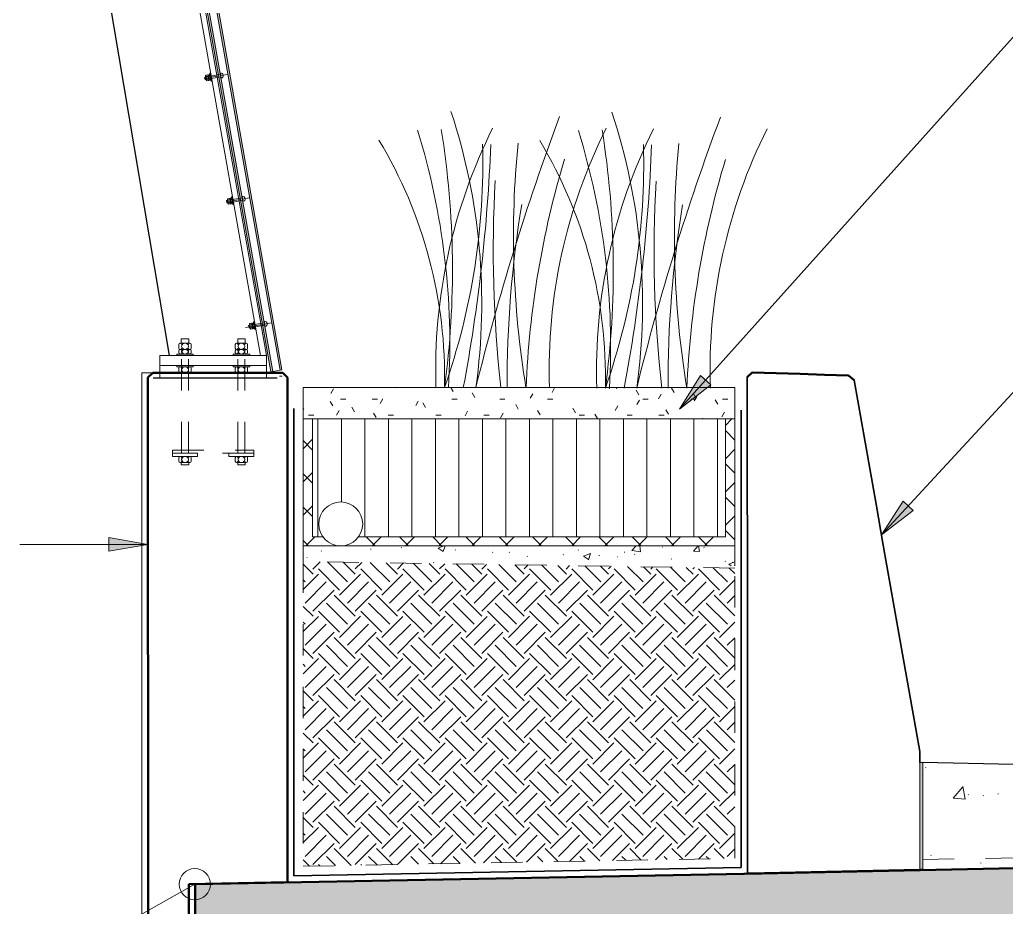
# Model space of a CAD drawing. Header units: metres. Extents: x -1215.1 to -1160.7, y 0 to 26.6.
# Drawn here: x -1213.079 to -1209.932, y 21.624 to 24.456 of the extents above; entities that cross this region are included whole.
import ezdxf

# ---------------------------------------------------------------- set-up
doc = ezdxf.new("R2010")
doc.units = ezdxf.units.M
doc.linetypes.add('JacobsDash', pattern=[0.0045, 0.003, -0.0015])
for name, color, linetype, lineweight in [('A-DETL', 7, 'Continuous', 13), ('A-DETL-GENF', 7, 'Continuous', 9), ('A-FLOR', 7, 'Continuous', 50), ('A-FLOR-HDLN', 7, 'JacobsDash', 18), ('A-FLOR-PATT', 7, 'Continuous', 50), ('A-WALL', 7, 'Continuous', 50), ('A-WALL-HDLN', 7, 'JacobsDash', 18), ('G-ANNO-TEXT', 7, 'Continuous', 9)]:
    doc.layers.add(name, color=color, linetype=linetype, lineweight=lineweight)

# ---------------------------------------------------------------- blocks, each defined once
blk = doc.blocks.new('North_Wall - North_Wall-6845343-DRG-2873122 - SECTION 1')
at = {"layer": 'A-WALL'}
for p, q in [((-1212.67, 23.3139), (-1212.655, 23.3289)), ((-1212.655, 23.3288), (-1212.67, 23.3138)), ((-1212.655, 23.3289), (-1212.24, 23.3289)), ((-1212.655, 23.3289), (-1212.655, 23.3288)), ((-1212.24, 23.3288), (-1212.655, 23.3288)), ((-1212.24, 23.3289), (-1212.225, 23.3139)), ((-1212.24, 23.3288), (-1212.24, 23.3289)), ((-1212.225, 23.3138), (-1212.24, 23.3288)), ((-1212.67, 23.3138), (-1212.67, 23.3139)), ((-1212.67, 23.3138), (-1212.6699, 21.2972)), ((-1212.225, 23.3139), (-1212.225, 23.3138)), ((-1212.2249, 21.7035), (-1212.225, 23.3138)), ((-1212.5399, 21.6972), (-1212.2249, 21.7035)), ((-1212.5399, 21.2972), (-1212.5399, 21.6972)), ((-1212.6699, 21.2973), (-1212.6699, 21.2972)), ((-1212.6699, 21.2972), (-1212.5399, 21.2972))]:
    blk.add_line(p, q, dxfattribs=at)
at = {"layer": 'A-WALL-HDLN'}
blk.add_line((-1212.655, 23.3289), (-1212.655, 23.3288), dxfattribs=at)

msp = doc.modelspace()

# ---------------------------------------------------------------- hatches: boundary and pattern name
at = {"layer": 'A-DETL-GENF', "true_color": 0xf1f1f1}
for points in [[(-1212.2778, 23.332), (-1212.2722, 23.333), (-1212.7404, 25.9888), (-1212.7461, 25.9878), (-1212.2787, 23.3372)], [(-1212.2483, 23.3372), (-1212.2426, 23.3382), (-1212.7109, 25.994), (-1212.7165, 25.993), (-1212.2722, 23.4727)]]:
    msp.add_hatch(color=7, dxfattribs=at).paths.add_polyline_path(points)
at = {"layer": 'A-DETL-GENF'}
h = msp.add_hatch(dxfattribs=at)
h.set_pattern_fill('FP_6', color=256, style=0, pattern_type=2)
h.set_pattern_definition([(0, (-1197.578, 10.849), (0.2032, 0.0508), [0.01676, -0.13564, 0.01676, -0.13564, -0.8128]), (0, (-1197.578, 10.849), (0.2032, 0.0508), [-0.3048, 0.01676, -0.28804, 0.01676, -0.13564, -0.3556]), (0, (-1197.578, 10.849), (0.2032, 0.0508), [-0.762, 0.01676, -0.08484, 0.01676, -0.23724]), (120, (-1197.502, 10.875), (-0.14559409, 0.15057636), [0.01676, -0.13564, 0.01676, -0.13564, -0.8128]), (120, (-1197.502, 10.875), (-0.14559409, 0.15057636), [-0.3048, 0.01676, -0.28804, 0.01676, -0.13564, -0.3556]), (120, (-1197.502, 10.875), (-0.14559409, 0.15057636), [-0.762, 0.01676, -0.08484, 0.01676, -0.23724]), (240, (-1197.477, 10.976), (-0.05760591, -0.20137636), [0.01676, -0.13564, 0.01676, -0.94844]), (240, (-1197.477, 10.976), (-0.05760591, -0.20137636), [-0.16916, -0.13564, 0.01676, -0.28804, -0.508]), (240, (-1197.477, 10.976), (-0.05760591, -0.20137636), [-0.6096, 0.01676, -0.13564, 0.01676, -0.33884]), (240, (-1197.477, 10.976), (-0.05760591, -0.20137636), [-0.77876, -0.08484, 0.01676, -0.23724])])
h.paths.add_polyline_path([(-1211.8383, 23.1819), (-1210.7979, 23.1819), (-1210.7979, 23.2819), (-1212.1749, 23.2819), (-1212.1749, 23.1819), (-1211.8385, 23.1819)])
h = msp.add_hatch(dxfattribs=at)
h.set_pattern_fill('FP_4', color=256, style=0, pattern_type=2)
h.set_pattern_definition([(45, (-1197.578, 10.849), (-0.053033, 0.053033), []), (135, (-1197.578, 10.849), (-0.053033, -0.053033), [])])
h.paths.add_polyline_path([(-1212.1749, 22.7768), (-1212.055, 22.7768), (-1212.0731, 22.7792), (-1212.09, 22.7862), (-1212.1045, 22.7973), (-1212.1107, 22.8054), (-1212.1449, 22.8054), (-1212.1449, 23.1819), (-1212.1749, 23.1819), (-1212.1749, 22.8054)])
h.paths.add_polyline_path([(-1210.8179, 22.7768), (-1210.7979, 22.7768), (-1210.7979, 23.1819), (-1210.8279, 23.1819), (-1210.8279, 22.8054), (-1211.9993, 22.8054), (-1212.0055, 22.7973), (-1212.02, 22.7862), (-1212.0368, 22.7792), (-1212.055, 22.7768), (-1211.9943, 22.7768)])
h = msp.add_hatch(dxfattribs=at)
h.set_pattern_fill('FP_1', color=256, style=0, pattern_type=2)
h.set_pattern_definition([(90, (-1197.578, 10.849), (-0.075, 5e-18), [])])
h.paths.add_polyline_path([(-1210.8279, 22.8059), (-1210.8279, 23.1819), (-1212.1449, 23.1819), (-1212.1444, 22.8059), (-1212.111, 22.8059), (-1212.1156, 22.8118), (-1212.1226, 22.8287), (-1212.125, 22.8468), (-1212.1226, 22.8649), (-1212.1156, 22.8818), (-1212.1045, 22.8963), (-1212.09, 22.9075), (-1212.0731, 22.9144), (-1212.055, 22.9168), (-1212.0368, 22.9144), (-1212.02, 22.9075), (-1212.0055, 22.8963), (-1211.9943, 22.8818), (-1211.9873, 22.8649), (-1211.985, 22.8468), (-1211.9873, 22.8287), (-1211.9943, 22.8118), (-1211.9989, 22.8059), (-1211.9725, 22.8059)])
h = msp.add_hatch(dxfattribs=at)
h.set_pattern_fill('FP_7', color=256, style=0, pattern_type=2)
h.set_pattern_definition([(50, (-1197.578, 10.849), (0.2313721, -0.0202379), [0.02419, -0.26613]), (355, (-1197.578, 10.849), (-0.0447625, 0.2426446), [0.01935, -0.2129]), (100.451, (-1197.559, 10.848), (0.1866137, 0.2224002), [0.02056, -0.22617]), (46.184, (-1197.578, 10.914), (0.344272, -0.0533906), [0.03629, -0.39919]), (96.636, (-1197.55, 10.91), (0.3014963, 0.3142366), [0.03084, -0.33926]), (351.184, (-1197.578, 10.914), (0.301502, 0.314234), [0.02903, -0.31935]), (21, (-1197.546, 10.898), (0.192551, -0.1298719), [0.02419, -0.26613]), (326, (-1197.546, 10.898), (0.0784863, 0.233923), [0.01935, -0.2129]), (71.451, (-1197.53, 10.887), (0.2710378, 0.1040435), [0.02056, -0.22617]), (37.5, (-1197.578, 10.849), (0.0039173, 0.10738557), [0.00168, -0.20865, 0.00168, -0.21445, -0.21371]), (37.5, (-1197.578, 10.849), (0.0039173, 0.10738557), [-0.42645, 0.00168, -0.21203]), (7.5, (-1197.578, 10.849), (0.0848598, 0.12722485), [0.00168, -0.12155, 0.00168, -0.20381, -0.08145]), (7.5, (-1197.578, 10.849), (0.0848598, 0.12722485), [-0.32871, 0.00168, -0.07978]), (327.5, (-1197.65, 10.849), (0.1722007, -0.00727228), [0.00168, -0.07897, 0.00168, -0.24994, -0.33387]), (327.5, (-1197.65, 10.849), (0.1722007, -0.00727228), [-0.33226, 0.00168, -0.33219]), (317.5, (-1197.683, 10.849), (0.1881195, 0.0322922), [0.00168, -0.10316, 0.00168, -0.16542, -0.2371]), (317.5, (-1197.683, 10.849), (0.1881195, 0.0322922), [-0.27193, 0.00168, -0.23542])])
h.paths.add_polyline_path([(-1210.7979, 22.7128), (-1210.7979, 22.7768), (-1212.1749, 22.7768), (-1212.1749, 22.7268), (-1210.8116, 22.713)])
h = msp.add_hatch(dxfattribs=at)
h.set_pattern_fill('FP_3', color=256, style=0, pattern_type=2)
h.set_pattern_definition([(315, (-1197.578, 10.849), (0.13470384, 0), [0.09525, -0.09525]), (315, (-1197.553, 10.875), (0.13470384, 0), [0.09525, -0.09525]), (315, (-1197.528, 10.9), (0.13470384, 0), [0.09525, -0.09525]), (45, (-1197.511, 10.9), (0, 0.13470384), [0.09525, -0.09525]), (45, (-1197.486, 10.875), (0, 0.13470384), [0.09525, -0.09525]), (45, (-1197.461, 10.849), (0, 0.13470384), [0.09525, -0.09525])])
h.paths.add_polyline_path([(-1212.1749, 21.7545), (-1210.7979, 21.7798), (-1210.7979, 22.7057), (-1212.1749, 22.7268), (-1212.1749, 22.2787)])
msp.add_hatch(color=256, dxfattribs=at).paths.add_polyline_path([(-1210.2076, 21.745), (-1210.1976, 21.745), (-1210.1976, 22.0855), (-1210.2076, 22.0855), (-1210.2076, 21.7938)])
h = msp.add_hatch(dxfattribs=at)
h.set_pattern_fill('FP_2', color=256, style=0, pattern_type=2)
h.set_pattern_definition([(50, (-1197.578, 10.849), (0.462752, -0.040482), [0.04839, -0.53226]), (355, (-1197.578, 10.849), (-0.089515, 0.485288), [0.03871, -0.42581]), (100.451, (-1197.54, 10.846), (0.373239, 0.444792), [0.04112, -0.45235]), (46.184, (-1197.578, 10.979), (0.688537, -0.106788), [0.07258, -0.79839]), (96.636, (-1197.521, 10.97), (0.603004, 0.628464), [0.06168, -0.67852]), (351.184, (-1197.578, 10.979), (0.603003, 0.628458), [0.05806, -0.63871]), (21, (-1197.514, 10.946), (0.385096, -0.259757), [0.04839, -0.53226]), (326, (-1197.514, 10.946), (0.156981, 0.46784), [0.03871, -0.42581]), (71.451, (-1197.482, 10.925), (0.542082, 0.208074), [0.04112, -0.45235]), (37.5, (-1197.578, 10.849), (0.0078486, 0.2147693), [0.00168, -0.41897, 0.00168, -0.43058, -0.42742]), (37.5, (-1197.578, 10.849), (0.0078486, 0.2147693), [-0.8529, 0.00168, -0.42574]), (7.5, (-1197.578, 10.849), (0.1697183, 0.2544596), [0.00168, -0.24477, 0.00168, -0.40929, -0.1629]), (7.5, (-1197.578, 10.849), (0.1697183, 0.2544596), [-0.65742, 0.00168, -0.16123]), (327.5, (-1197.722, 10.849), (0.344396, -0.014553), [0.00168, -0.15961, 0.00168, -0.50155, -0.66774]), (327.5, (-1197.722, 10.849), (0.344396, -0.014553), [-0.66451, 0.00168, -0.66606]), (317.5, (-1197.787, 10.849), (0.376253, 0.064585), [0.00168, -0.208, 0.00168, -0.33252, -0.47419]), (317.5, (-1197.787, 10.849), (0.376253, 0.064585), [-0.54387, 0.00168, -0.47252])])
h.paths.add_polyline_path([(-1210.2076, 21.7418), (-1207.2053, 21.8033), (-1207.2049, 22.0122), (-1207.204, 22.0157), (-1207.2014, 22.0212), (-1207.2001, 22.0233), (-1207.4896, 22.0293), (-1210.1976, 22.0852), (-1210.1976, 21.745), (-1210.2076, 21.745), (-1210.2076, 21.7419)])
h.paths.add_polyline_path([(-1207.1953, 21.8036), (-1207.195, 21.804), (-1207.1944, 22.0121), (-1207.1924, 22.0163), (-1207.19, 22.0191), (-1207.1868, 22.0212), (-1207.1832, 22.0225), (-1207.1864, 22.0215), (-1207.1878, 22.0209), (-1207.1916, 22.0177), (-1207.1933, 22.0154), (-1207.1949, 22.0111), (-1207.1953, 22.0081), (-1207.1953, 21.8039)])
at = {"layer": 'A-FLOR-PATT', "true_color": 0xc0c0c0}
msp.add_hatch(color=9, dxfattribs=at).paths.add_polyline_path([(-1212.52, 21.4972), (-1210.711, 21.5315), (-1201.9529, 21.7107), (-1196.267, 21.825), (-1184.2354, 21.585), (-1182.52, 21.551), (-1182.52, 21.751), (-1184.7952, 21.7957), (-1184.8052, 21.796), (-1190.8794, 21.9172), (-1196.267, 22.025), (-1204.1676, 21.8656), (-1210.8116, 21.7296), (-1212.52, 21.6972)])
at = {"layer": 'G-ANNO-TEXT'}
for points in [[(-1210.9739, 23.2126), (-1210.8741, 23.291), (-1210.9069, 23.3204)], [(-1210.3296, 22.8123), (-1210.2285, 22.8892), (-1210.2609, 22.9191)], [(-1212.6702, 22.7814), (-1212.7952, 22.8035), (-1212.7952, 22.7594)]]:
    msp.add_hatch(color=256, dxfattribs=at).paths.add_polyline_path(points)

# ---------------------------------------------------------------- linework, layer by layer
at = {"layer": 'A-DETL', "color": 252, "lineweight": 18, "true_color": 0x888888}
for p, q in [((-1212.3106, 23.3843), (-1212.8264, 26.3094)), ((-1212.2923, 23.3843), (-1212.8087, 26.3125)), ((-1212.6025, 23.3843), (-1212.6047, 23.3968)), ((-1212.6318, 23.3843), (-1212.2923, 23.3843)), ((-1212.6318, 23.3523), (-1212.6318, 23.3843)), ((-1212.2918, 23.3843), (-1212.2918, 23.3523)), ((-1212.6318, 23.3123), (-1212.6318, 23.3523)), ((-1212.6318, 23.3523), (-1212.2918, 23.3523)), ((-1212.2918, 23.3523), (-1212.6181, 23.3523)), ((-1212.2918, 23.3523), (-1212.2918, 23.3123))]:
    msp.add_line(p, q, dxfattribs=at)
at = {"layer": 'A-DETL', "color": 252, "lineweight": 25, "true_color": 0x888888}
for p, q in [((-1213.0735, 26.175), (-1212.6025, 23.3843)), ((-1212.2581, 23.3123), (-1212.6531, 23.3123))]:
    msp.add_line(p, q, dxfattribs=at)
at = {"layer": 'A-DETL', "color": 252, "lineweight": 9, "true_color": 0x888888}
for p, q in [((-1212.7461, 25.9878), (-1212.2778, 23.332)), ((-1212.2722, 23.333), (-1212.7404, 25.9888)), ((-1212.7165, 25.993), (-1212.2483, 23.3372)), ((-1212.2426, 23.3382), (-1212.7109, 25.994)), ((-1212.4904, 24.268), (-1212.4443, 24.2762)), ((-1212.4838, 24.2625), (-1212.4862, 24.2761)), ((-1212.4838, 24.2625), (-1212.4862, 24.2761)), ((-1212.4838, 24.2625), (-1212.4862, 24.2761)), ((-1212.4797, 24.2793), (-1212.4846, 24.2784)), ((-1212.479, 24.2754), (-1212.4839, 24.2745)), ((-1212.475, 24.2641), (-1212.4774, 24.2777)), ((-1212.475, 24.2641), (-1212.4774, 24.2777)), ((-1212.475, 24.2641), (-1212.4774, 24.2777)), ((-1212.4744, 24.2802), (-1212.4758, 24.28)), ((-1212.4751, 24.2761), (-1212.4737, 24.2763)), ((-1212.4711, 24.2845), (-1212.4731, 24.2841)), ((-1212.4731, 24.2841), (-1212.4687, 24.2595)), ((-1212.4668, 24.2599), (-1212.4711, 24.2845)), ((-1212.4386, 24.2771), (-1212.4165, 24.2811)), ((-1212.4773, 24.2657), (-1212.4822, 24.2648)), ((-1212.4766, 24.2618), (-1212.4815, 24.2609)), ((-1212.4734, 24.2664), (-1212.472, 24.2666)), ((-1212.4713, 24.2627), (-1212.4727, 24.2625)), ((-1212.4687, 24.2595), (-1212.4668, 24.2599)), ((-1212.4209, 23.8741), (-1212.3748, 23.8822)), ((-1212.4144, 23.8686), (-1212.4168, 23.8822)), ((-1212.4144, 23.8686), (-1212.4168, 23.8822)), ((-1212.4144, 23.8686), (-1212.4168, 23.8822)), ((-1212.4103, 23.8854), (-1212.4151, 23.8845)), ((-1212.4096, 23.8814), (-1212.4144, 23.8806)), ((-1212.4079, 23.8718), (-1212.4127, 23.8709)), ((-1212.4072, 23.8678), (-1212.412, 23.867)), ((-1212.4056, 23.8702), (-1212.408, 23.8838)), ((-1212.4056, 23.8702), (-1212.408, 23.8838)), ((-1212.4056, 23.8702), (-1212.408, 23.8838)), ((-1212.405, 23.8863), (-1212.4063, 23.8861)), ((-1212.4056, 23.8821), (-1212.4043, 23.8824)), ((-1212.4039, 23.8725), (-1212.4026, 23.8727)), ((-1212.4017, 23.8906), (-1212.4036, 23.8902)), ((-1212.4036, 23.8902), (-1212.3993, 23.8656)), ((-1212.4019, 23.8688), (-1212.4032, 23.8685)), ((-1212.3973, 23.8659), (-1212.4017, 23.8906)), ((-1212.3993, 23.8656), (-1212.3973, 23.8659)), ((-1212.3692, 23.8832), (-1212.347, 23.8871)), ((-1212.3593, 23.474), (-1212.2756, 23.4888)), ((-1212.3441, 23.4701), (-1212.3465, 23.4837)), ((-1212.3441, 23.4701), (-1212.3465, 23.4837)), ((-1212.3441, 23.4701), (-1212.3465, 23.4837)), ((-1212.34, 23.4869), (-1212.3448, 23.486)), ((-1212.3393, 23.4829), (-1212.3441, 23.4821)), ((-1212.3353, 23.4717), (-1212.3377, 23.4853)), ((-1212.3353, 23.4717), (-1212.3377, 23.4853)), ((-1212.3353, 23.4717), (-1212.3377, 23.4853)), ((-1212.3347, 23.4878), (-1212.336, 23.4876)), ((-1212.3354, 23.4836), (-1212.334, 23.4839)), ((-1212.3314, 23.4921), (-1212.3333, 23.4917)), ((-1212.3333, 23.4917), (-1212.329, 23.4671)), ((-1212.327, 23.4674), (-1212.3314, 23.4921)), ((-1212.3376, 23.4733), (-1212.3424, 23.4724)), ((-1212.3369, 23.4693), (-1212.3418, 23.4685)), ((-1212.3336, 23.474), (-1212.3323, 23.4742)), ((-1212.3316, 23.4703), (-1212.333, 23.47)), ((-1212.329, 23.4671), (-1212.327, 23.4674)), ((-1212.2778, 23.332), (-1212.2722, 23.333)), ((-1212.2483, 23.3372), (-1212.2426, 23.3382)), ((-1212.2507, 23.3182), (-1212.2419, 23.3179))]:
    msp.add_line(p, q, dxfattribs=at)
at = {"layer": 'A-DETL', "color": 252, "linetype": 'JacobsDash', "true_color": 0x888888}
for p, q in [((-1212.4886, 24.2724), (-1212.4857, 24.2729)), ((-1212.4696, 24.2758), (-1212.4382, 24.2813)), ((-1212.4682, 24.2679), (-1212.4368, 24.2734)), ((-1212.4872, 24.2645), (-1212.4843, 24.265)), ((-1212.4191, 23.8785), (-1212.4162, 23.879)), ((-1212.4178, 23.8706), (-1212.4148, 23.8711)), ((-1212.4001, 23.8818), (-1212.3687, 23.8874)), ((-1212.3987, 23.8739), (-1212.3673, 23.8795)), ((-1212.3298, 23.4833), (-1212.2984, 23.4889)), ((-1212.3489, 23.48), (-1212.3459, 23.4805)), ((-1212.3475, 23.4721), (-1212.3445, 23.4726)), ((-1212.3284, 23.4754), (-1212.297, 23.481)), ((-1212.563, 23.0723), (-1212.563, 23.3843)), ((-1212.5405, 23.0723), (-1212.5405, 23.3843)), ((-1212.383, 23.0723), (-1212.383, 23.3843)), ((-1212.3605, 23.0723), (-1212.3605, 23.3843)), ((-1212.5918, 23.0823), (-1212.3318, 23.0823)), ((-1212.5918, 23.0723), (-1212.5918, 23.0823)), ((-1212.3318, 23.0723), (-1212.3318, 23.0823)), ((-1212.3318, 23.0723), (-1212.5918, 23.0723))]:
    msp.add_line(p, q, dxfattribs=at)
at = {"layer": 'A-DETL', "color": 252, "true_color": 0x888888}
for p, q in [((-1212.4886, 24.2724), (-1212.4872, 24.2645)), ((-1212.4389, 24.2852), (-1212.4361, 24.2695)), ((-1212.3694, 23.8913), (-1212.3666, 23.8756)), ((-1212.4191, 23.8785), (-1212.4178, 23.8706)), ((-1212.2991, 23.4928), (-1212.2963, 23.4771)), ((-1212.3489, 23.48), (-1212.3475, 23.4721)), ((-1212.5715, 23.419), (-1212.5715, 23.408)), ((-1212.5365, 23.4234), (-1212.5671, 23.4234)), ((-1212.5398, 23.4372), (-1212.5638, 23.4372)), ((-1212.5638, 23.4372), (-1212.5638, 23.4234)), ((-1212.5398, 23.4372), (-1212.5398, 23.4234)), ((-1212.5321, 23.419), (-1212.5321, 23.408)), ((-1212.3915, 23.419), (-1212.3915, 23.408)), ((-1212.3871, 23.4234), (-1212.3565, 23.4234)), ((-1212.3838, 23.4372), (-1212.3598, 23.4372)), ((-1212.3838, 23.4372), (-1212.3838, 23.4234)), ((-1212.3598, 23.4372), (-1212.3598, 23.4234)), ((-1212.3521, 23.419), (-1212.3521, 23.408)), ((-1212.578, 23.3843), (-1212.578, 23.3883)), ((-1212.578, 23.3883), (-1212.5255, 23.3883)), ((-1212.5715, 23.3992), (-1212.5715, 23.3932)), ((-1212.5365, 23.4036), (-1212.5671, 23.4036)), ((-1212.5365, 23.4036), (-1212.5671, 23.4036)), ((-1212.5365, 23.3888), (-1212.5671, 23.3888)), ((-1212.5627, 23.4145), (-1212.5627, 23.4125)), ((-1212.5627, 23.3947), (-1212.5627, 23.3977)), ((-1212.5409, 23.4145), (-1212.5409, 23.4125)), ((-1212.5409, 23.3947), (-1212.5409, 23.3977)), ((-1212.5321, 23.3992), (-1212.5321, 23.3932)), ((-1212.5255, 23.3883), (-1212.5255, 23.3843)), ((-1212.398, 23.3883), (-1212.398, 23.3843)), ((-1212.3455, 23.3883), (-1212.398, 23.3883)), ((-1212.3915, 23.3992), (-1212.3915, 23.3932)), ((-1212.3871, 23.4036), (-1212.3565, 23.4036)), ((-1212.3871, 23.4036), (-1212.3565, 23.4036)), ((-1212.3871, 23.3888), (-1212.3565, 23.3888)), ((-1212.3827, 23.4145), (-1212.3827, 23.4125)), ((-1212.3827, 23.3947), (-1212.3827, 23.3977)), ((-1212.3609, 23.4145), (-1212.3609, 23.4125)), ((-1212.3609, 23.3947), (-1212.3609, 23.3977)), ((-1212.3521, 23.3992), (-1212.3521, 23.3932)), ((-1212.3455, 23.3843), (-1212.3455, 23.3883)), ((-1212.5255, 23.3843), (-1212.578, 23.3843)), ((-1212.398, 23.3843), (-1212.3455, 23.3843)), ((-1212.5255, 23.3523), (-1212.578, 23.3523)), ((-1212.578, 23.3523), (-1212.578, 23.3484)), ((-1212.578, 23.3484), (-1212.5255, 23.3484)), ((-1212.5715, 23.3439), (-1212.5715, 23.333)), ((-1212.5365, 23.3484), (-1212.5671, 23.3484)), ((-1212.5365, 23.3286), (-1212.5671, 23.3286)), ((-1212.5365, 23.3286), (-1212.5671, 23.3286)), ((-1212.5627, 23.3394), (-1212.5627, 23.3375)), ((-1212.5409, 23.3394), (-1212.5409, 23.3375)), ((-1212.5321, 23.3439), (-1212.5321, 23.333)), ((-1212.5255, 23.3484), (-1212.5255, 23.3523)), ((-1212.398, 23.3484), (-1212.398, 23.3523)), ((-1212.398, 23.3523), (-1212.3455, 23.3523)), ((-1212.3455, 23.3484), (-1212.398, 23.3484)), ((-1212.3915, 23.3439), (-1212.3915, 23.333)), ((-1212.3871, 23.3484), (-1212.3565, 23.3484)), ((-1212.3871, 23.3286), (-1212.3565, 23.3286)), ((-1212.3871, 23.3286), (-1212.3565, 23.3286)), ((-1212.3827, 23.3394), (-1212.3827, 23.3375)), ((-1212.3609, 23.3394), (-1212.3609, 23.3375)), ((-1212.3521, 23.3439), (-1212.3521, 23.333)), ((-1212.3455, 23.3523), (-1212.3455, 23.3484)), ((-1212.5118, 23.0723), (-1212.5918, 23.0723)), ((-1212.5918, 23.0723), (-1212.5918, 23.0623)), ((-1212.5918, 23.0623), (-1212.5118, 23.0623)), ((-1212.5715, 23.0579), (-1212.5715, 23.047)), ((-1212.5365, 23.0623), (-1212.5671, 23.0623)), ((-1212.5365, 23.0425), (-1212.5671, 23.0425)), ((-1212.5365, 23.0425), (-1212.5671, 23.0425)), ((-1212.5638, 23.0349), (-1212.5638, 23.0425)), ((-1212.5627, 23.0534), (-1212.5627, 23.0514)), ((-1212.5409, 23.0534), (-1212.5409, 23.0514)), ((-1212.5398, 23.0349), (-1212.5398, 23.0425)), ((-1212.5321, 23.0579), (-1212.5321, 23.047)), ((-1212.5118, 23.0623), (-1212.5118, 23.0723)), ((-1212.4118, 23.0623), (-1212.4118, 23.0723)), ((-1212.4118, 23.0723), (-1212.3318, 23.0723)), ((-1212.3318, 23.0623), (-1212.4118, 23.0623)), ((-1212.3915, 23.0579), (-1212.3915, 23.047)), ((-1212.3871, 23.0623), (-1212.3565, 23.0623)), ((-1212.3871, 23.0425), (-1212.3565, 23.0425)), ((-1212.3871, 23.0425), (-1212.3565, 23.0425)), ((-1212.3838, 23.0349), (-1212.3838, 23.0425)), ((-1212.3827, 23.0534), (-1212.3827, 23.0514)), ((-1212.3609, 23.0534), (-1212.3609, 23.0514)), ((-1212.3598, 23.0349), (-1212.3598, 23.0425)), ((-1212.3521, 23.0579), (-1212.3521, 23.047)), ((-1212.3318, 23.0723), (-1212.3318, 23.0623)), ((-1212.5398, 23.0349), (-1212.5638, 23.0349)), ((-1212.3838, 23.0349), (-1212.3598, 23.0349))]:
    msp.add_line(p, q, dxfattribs=at)
at = {"layer": 'A-DETL', "color": 8, "lineweight": 18, "true_color": 0x808080}
for p in [(-1212.6899, 21.2972), (-1212.655, 23.3289)]:
    msp.add_line(p, (-1212.69, 23.3289), dxfattribs=at)
at = {"layer": 'A-DETL', "color": 252, "linetype": 'JacobsDash', "lineweight": 9, "true_color": 0x888888}
msp.add_line((-1212.2722, 23.333), (-1212.2483, 23.3372), dxfattribs=at)
at = {"layer": 'A-DETL', "lineweight": 18}
for p, q in [((-1210.7979, 23.2819), (-1212.1749, 23.2819)), ((-1212.1749, 23.2819), (-1212.1749, 23.1819)), ((-1211.622, 23.2819), (-1210.7979, 23.2819)), ((-1210.7979, 23.1819), (-1210.7979, 23.2819)), ((-1210.7979, 23.1819), (-1210.7979, 23.2819)), ((-1212.1749, 22.7768), (-1212.1749, 23.1819)), ((-1212.1749, 23.1819), (-1212.1449, 23.1819)), ((-1212.1749, 23.1819), (-1210.7979, 23.1819)), ((-1210.8279, 23.1819), (-1212.1449, 23.1819)), ((-1212.1449, 23.1819), (-1212.1449, 22.8054)), ((-1210.8279, 23.1819), (-1211.502, 23.1819)), ((-1210.8279, 22.8054), (-1210.8279, 23.1819)), ((-1210.8279, 23.1819), (-1210.7979, 23.1819)), ((-1210.7979, 23.1819), (-1210.7979, 22.7768)), ((-1212.1449, 22.8059), (-1212.111, 22.8059)), ((-1212.1449, 22.8054), (-1212.1107, 22.8054)), ((-1211.9993, 22.8054), (-1210.8279, 22.8054)), ((-1211.9989, 22.8059), (-1210.8278, 22.8059)), ((-1210.7979, 22.7768), (-1212.1749, 22.7768)), ((-1210.7979, 22.7768), (-1212.1749, 22.7768)), ((-1212.1749, 22.7768), (-1212.1749, 22.7268)), ((-1210.7979, 22.7128), (-1210.7979, 22.7768)), ((-1210.1976, 22.0855), (-1210.2076, 22.0855)), ((-1210.2076, 22.0855), (-1210.2076, 21.745)), ((-1210.1976, 21.745), (-1210.1976, 22.0855)), ((-1210.2076, 21.745), (-1210.1976, 21.745))]:
    msp.add_line(p, q, dxfattribs=at)
at = {"layer": 'A-DETL', "color": 5, "lineweight": 35, "true_color": 0x0000ff}
for p, q in [((-1212.2049, 23.2149), (-1212.2049, 21.724)), ((-1210.7779, 21.7502), (-1210.7779, 23.2102)), ((-1212.2049, 21.724), (-1210.7779, 21.7502))]:
    msp.add_line(p, q, dxfattribs=at)
at = {"layer": 'A-DETL', "linetype": 'JacobsDash', "lineweight": 18}
for p, q in [((-1210.7979, 22.7057), (-1212.1749, 22.7268)), ((-1212.1749, 22.7268), (-1212.1749, 21.7545)), ((-1210.7979, 21.7798), (-1210.7979, 22.7057)), ((-1210.1976, 21.7758), (-1207.2053, 21.8326)), ((-1212.1749, 21.7545), (-1210.7979, 21.7798))]:
    msp.add_line(p, q, dxfattribs=at)
at = {"layer": 'A-DETL', "lineweight": 25}
for p, q in [((-1207.2001, 22.0233), (-1210.1976, 22.0853)), ((-1210.2076, 21.7417), (-1207.2053, 21.8033)), ((-1210.2076, 21.745), (-1210.2076, 21.7417))]:
    msp.add_line(p, q, dxfattribs=at)
at = {"layer": 'A-DETL', "color": 143, "lineweight": 18, "true_color": 0x78aac8}
msp.add_circle((-1212.055, 22.8468), 0.07, dxfattribs=at)
at = {"layer": 'A-DETL', "color": 252, "lineweight": 9, "true_color": 0x888888}
for centre, radius, start, end in [((-1212.4842, 24.2765), 0.002, 100, 280), ((-1212.4801, 24.2702), 0.005, 111.3556, 268.6444), ((-1212.4811, 24.27), 0.005, 291.3556, 88.6444), ((-1212.4794, 24.2773), 0.002, 280, 100), ((-1212.4755, 24.278), 0.002, 100, 280), ((-1212.4693, 24.2721), 0.00701, 145.6104, 234.3896), ((-1212.4741, 24.2783), 0.002, 280, 100), ((-1212.4778, 24.2706), 0.00701, 325.6104, 54.3896), ((-1212.4819, 24.2629), 0.002, 100, 280), ((-1212.477, 24.2637), 0.002, 280, 100), ((-1212.4731, 24.2644), 0.002, 100, 280), ((-1212.4717, 24.2647), 0.002, 280, 100), ((-1212.4148, 23.8825), 0.002, 100, 280), ((-1212.4106, 23.8763), 0.005, 111.3556, 268.6444), ((-1212.4124, 23.869), 0.002, 100, 280), ((-1212.4117, 23.8761), 0.005, 291.3556, 88.6444), ((-1212.4099, 23.8834), 0.002, 280, 100), ((-1212.406, 23.8841), 0.002, 100, 280), ((-1212.4075, 23.8698), 0.002, 280, 100), ((-1212.3999, 23.8782), 0.00701, 145.6104, 234.3896), ((-1212.4036, 23.8705), 0.002, 100, 280), ((-1212.4046, 23.8843), 0.002, 280, 100), ((-1212.4084, 23.8767), 0.00701, 325.6104, 54.3896), ((-1212.4022, 23.8707), 0.002, 280, 100), ((-1212.3445, 23.484), 0.002, 100, 280), ((-1212.3403, 23.4778), 0.005, 111.3556, 268.6444), ((-1212.3414, 23.4776), 0.005, 291.3556, 88.6444), ((-1212.3396, 23.4849), 0.002, 280, 100), ((-1212.3357, 23.4856), 0.002, 100, 280), ((-1212.3296, 23.4797), 0.00701, 145.6104, 234.3896), ((-1212.3343, 23.4858), 0.002, 280, 100), ((-1212.3381, 23.4782), 0.00701, 325.6104, 54.3896), ((-1212.3421, 23.4705), 0.002, 100, 280), ((-1212.3372, 23.4713), 0.002, 280, 100), ((-1212.3333, 23.472), 0.002, 100, 280), ((-1212.3319, 23.4722), 0.002, 280, 100)]:
    msp.add_arc(centre, radius, start, end, dxfattribs=at)
at = {"layer": 'A-DETL', "color": 252, "true_color": 0x888888}
for centre, radius, start, end in [((-1212.4376, 24.2773), 0.008, 280.6037, 99.4545), ((-1212.3681, 23.8834), 0.008, 280.6037, 99.4545), ((-1212.2978, 23.4849), 0.008, 280.6037, 99.4545), ((-1212.5671, 23.419), 0.00443, 0, 180), ((-1212.5518, 23.4123), 0.0111, 11.3556, 168.6444), ((-1212.5365, 23.419), 0.00443, 0, 180), ((-1212.3871, 23.419), 0.00443, 360, 180), ((-1212.3718, 23.4123), 0.0111, 11.3556, 168.6444), ((-1212.3565, 23.419), 0.00443, 0, 180), ((-1212.5671, 23.408), 0.00443, 180, 360), ((-1212.5671, 23.3992), 0.00443, 0, 180), ((-1212.5671, 23.3932), 0.00443, 180, 0), ((-1212.5518, 23.4147), 0.0111, 191.3556, 348.6444), ((-1212.5518, 23.3925), 0.0111, 11.3556, 168.6444), ((-1212.5518, 23.3999), 0.0111, 191.3556, 348.6444), ((-1212.5365, 23.408), 0.00443, 180, 360), ((-1212.5365, 23.3992), 0.00443, 0, 180), ((-1212.5365, 23.3932), 0.00443, 180, 0), ((-1212.3871, 23.408), 0.00443, 180, 360), ((-1212.3871, 23.3992), 0.00443, 360, 180), ((-1212.3871, 23.3932), 0.00443, 180, 0), ((-1212.3718, 23.4147), 0.0111, 191.3556, 348.6444), ((-1212.3718, 23.3925), 0.0111, 11.3556, 168.6444), ((-1212.3718, 23.3999), 0.0111, 191.3556, 348.6444), ((-1212.3565, 23.408), 0.00443, 180, 0), ((-1212.3565, 23.3992), 0.00443, 0, 180), ((-1212.3565, 23.3932), 0.00443, 180, 0), ((-1212.5671, 23.3439), 0.00443, 0, 180), ((-1212.5671, 23.333), 0.00443, 180, 360), ((-1212.5518, 23.3373), 0.0111, 11.3556, 168.6444), ((-1212.5518, 23.3396), 0.0111, 191.3556, 348.6444), ((-1212.5365, 23.3439), 0.00443, 0, 180), ((-1212.5365, 23.333), 0.00443, 180, 360), ((-1212.3871, 23.3439), 0.00443, 360, 180), ((-1212.3871, 23.333), 0.00443, 180, 360), ((-1212.3718, 23.3373), 0.0111, 11.3556, 168.6444), ((-1212.3718, 23.3396), 0.0111, 191.3556, 348.6444), ((-1212.3565, 23.3439), 0.00443, 0, 180), ((-1212.3565, 23.333), 0.00443, 180, 0), ((-1212.5671, 23.0579), 0.00443, 0, 180), ((-1212.5671, 23.047), 0.00443, 180, 360), ((-1212.5518, 23.0512), 0.0111, 11.3556, 168.6444), ((-1212.5518, 23.0536), 0.0111, 191.3556, 348.6444), ((-1212.5365, 23.0579), 0.00443, 0, 180), ((-1212.5365, 23.047), 0.00443, 180, 360), ((-1212.3871, 23.0579), 0.00443, 360, 180), ((-1212.3871, 23.047), 0.00443, 180, 360), ((-1212.3718, 23.0512), 0.0111, 11.3556, 168.6444), ((-1212.3718, 23.0536), 0.0111, 191.3556, 348.6444), ((-1212.3565, 23.0579), 0.00443, 0, 180), ((-1212.3565, 23.047), 0.00443, 180, 0)]:
    msp.add_arc(centre, radius, start, end, dxfattribs=at)
at = {"layer": 'A-DETL', "color": 8, "true_color": 0x808080}
for centre, radius, start, end in [((-1213.5539, 23.552), 1.9488, 352.0315, 18.259), ((-1204.1274, 21.4366), 7.7203, 159.45209, 166.17175), ((-1213.0407, 23.5504), 1.9488, 352.0315, 18.259), ((-1203.6142, 21.435), 7.7203, 159.45209, 166.17175), ((-1214.0211, 23.421), 2.3141, 356.5534, 17.1518), ((-1210.0305, 23.339), 1.7216, 153.4323, 181.9009), ((-1214.5037, 23.6587), 2.8052, 352.2808, 9.1655), ((-1209.6683, 23.339), 1.7216, 153.4323, 181.9009), ((-1213.5079, 23.4193), 2.3141, 356.5534, 17.1518), ((-1209.5172, 23.3373), 1.7216, 153.4323, 181.9009), ((-1213.9905, 23.657), 2.8052, 352.2808, 9.1655), ((-1209.155, 23.3373), 1.7216, 153.4323, 181.9009), ((-1213.192, 23.3153), 1.4685, 358.6938, 30.9985), ((-1213.7623, 23.9986), 2.1607, 340.6258, 1.5937), ((-1216.8854, 24.2647), 5.3131, 349.34, 357.7675), ((-1208.5249, 23.7673), 2.9789, 174.3247, 189.379), ((-1212.6788, 23.3137), 1.4685, 358.6938, 30.9985), ((-1213.249, 23.997), 2.1607, 340.6258, 1.5937), ((-1216.3721, 24.263), 5.3131, 349.34, 357.7675), ((-1208.0116, 23.7656), 2.9789, 174.3247, 189.379), ((-1208.4917, 23.1552), 2.9749, 163.2846, 177.56), ((-1207.9785, 23.1536), 2.9749, 163.2846, 177.56), ((-1207.6115, 23.7208), 3.9569, 176.7946, 186.369), ((-1207.0983, 23.7191), 3.9569, 176.7946, 186.369), ((-1207.978, 23.2945), 3.546, 170.7203, 180.2045), ((-1207.4647, 23.2929), 3.546, 170.7203, 180.2045)]:
    msp.add_arc(centre, radius, start, end, dxfattribs=at)
at = {"layer": 'A-FLOR'}
for p, q in [((-1210.7578, 23.3152), (-1210.7428, 23.3297)), ((-1210.4346, 23.3206), (-1210.4167, 23.3051)), ((-1210.4346, 23.3206), (-1210.4346, 23.3206)), ((-1210.7121, 21.7316), (-1207.3638, 21.8001)), ((-1207.3602, 21.8001), (-1210.711, 21.7315)), ((-1212.52, 21.6972), (-1210.7123, 21.7316)), ((-1210.711, 21.7315), (-1212.52, 21.6972)), ((-1212.52, 21.6972), (-1212.52, 21.4972)), ((-1212.52, 21.6972), (-1212.52, 21.6972))]:
    msp.add_line(p, q, dxfattribs=at)
at = {"layer": 'A-FLOR', "lineweight": 35}
for p, q in [((-1210.7428, 23.3296), (-1210.7578, 23.3151)), ((-1210.4167, 23.305), (-1210.4346, 23.3206)), ((-1210.2077, 22.0855), (-1210.2077, 22.1204)), ((-1210.7577, 21.7327), (-1210.7526, 21.7329)), ((-1210.7526, 21.7329), (-1210.2077, 21.744)), ((-1210.2077, 21.744), (-1210.2077, 21.745))]:
    msp.add_line(p, q, dxfattribs=at)
at = {"layer": 'A-FLOR', "lineweight": 18}
msp.add_line((-1210.711, 21.7315), (-1210.7123, 21.7316), dxfattribs=at)
at = {"layer": 'A-FLOR', "flags": 128}
for points in [[(-1210.7428, 23.3297), (-1210.6658, 23.3275), (-1210.5887, 23.3252), (-1210.5117, 23.3229), (-1210.4346, 23.3206)], [(-1210.7428, 23.3297), (-1210.7428, 23.3297), (-1210.7428, 23.3296)]]:
    msp.add_lwpolyline(points, dxfattribs=at)
at = {"layer": 'A-FLOR', "lineweight": 35, "flags": 128}
for points in [[(-1210.4346, 23.3206), (-1210.5117, 23.3228), (-1210.5887, 23.3251), (-1210.6658, 23.3274), (-1210.7428, 23.3296)], [(-1210.7578, 23.3151), (-1210.7578, 23.1393), (-1210.7578, 22.9635), (-1210.7577, 22.7876), (-1210.7577, 22.6118), (-1210.7577, 22.436), (-1210.7577, 22.2602), (-1210.7577, 22.0844), (-1210.7577, 21.9086), (-1210.7577, 21.7327)], [(-1210.2077, 22.1204), (-1210.2309, 22.2521), (-1210.2541, 22.3837), (-1210.2773, 22.5153), (-1210.3006, 22.6469), (-1210.3238, 22.7785), (-1210.347, 22.9102), (-1210.3702, 23.0418), (-1210.3934, 23.1734), (-1210.4167, 23.305)]]:
    msp.add_lwpolyline(points, dxfattribs=at)
at = {"layer": 'A-FLOR-HDLN', "flags": 128}
msp.add_lwpolyline([(-1210.7428, 23.3297), (-1210.7428, 23.3297), (-1210.7428, 23.3296)], dxfattribs=at)
at = {"layer": 'G-ANNO-TEXT'}
for p, q in [((-1210.9739, 23.2126), (-1209.9023, 24.4082)), ((-1210.3296, 22.8123), (-1209.4331, 23.7823)), ((-1210.9069, 23.3204), (-1210.9739, 23.2126)), ((-1210.8741, 23.291), (-1210.9069, 23.3204)), ((-1210.9739, 23.2126), (-1210.8741, 23.291)), ((-1210.2609, 22.9191), (-1210.3296, 22.8123)), ((-1210.2285, 22.8892), (-1210.2609, 22.9191)), ((-1210.3296, 22.8123), (-1210.2285, 22.8892)), ((-1212.6702, 22.7814), (-1212.7952, 22.8035)), ((-1212.7952, 22.8035), (-1212.7952, 22.7594)), ((-1213.0756, 22.7814), (-1213.079, 22.7814)), ((-1212.6702, 22.7814), (-1213.0756, 22.7814)), ((-1212.7952, 22.7594), (-1212.6702, 22.7814)), ((-1212.5206, 21.6972), (-1213.1953, 21.3176))]:
    msp.add_line(p, q, dxfattribs=at)
msp.add_circle((-1212.5206, 21.6972), 0.05, dxfattribs=at)

# ---------------------------------------------------------------- block references
at = {"layer": 'A-WALL-HDLN'}
msp.add_blockref('North_Wall - North_Wall-6845343-DRG-2873122 - SECTION 1', (0, 0), dxfattribs=at)

doc.saveas('drawing.dxf')
